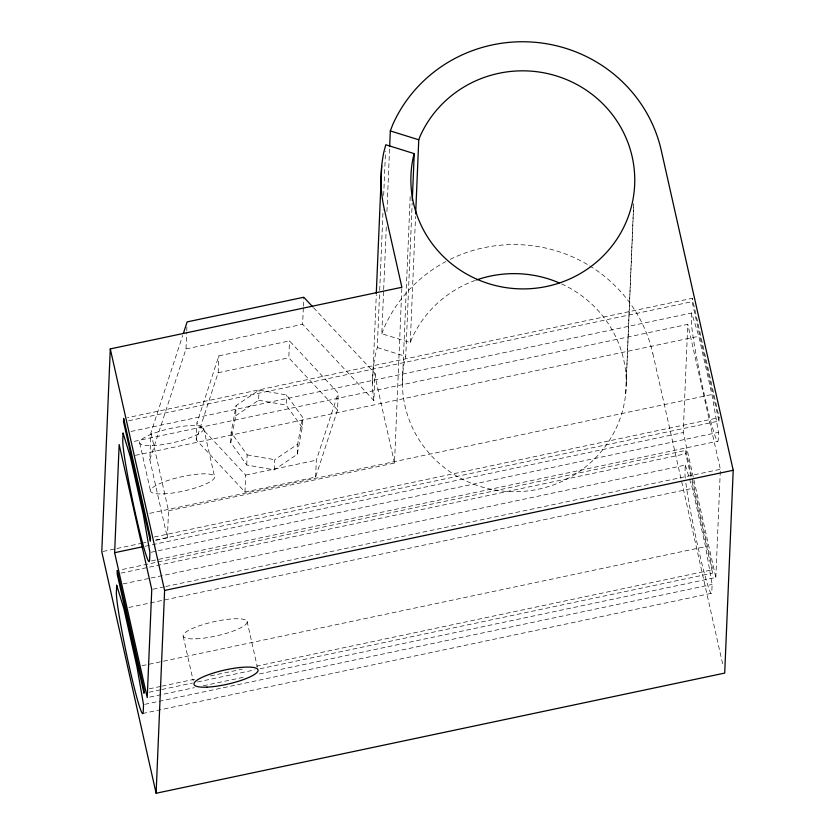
<?xml version="1.0" encoding="UTF-8"?>
<svg xmlns="http://www.w3.org/2000/svg" width="835" height="835" viewBox="0 0 835 835"><rect width="100%" height="100%" fill="white"/><g stroke="black" fill="none" stroke-linecap="round" stroke-linejoin="round"><path stroke-width="0.63" stroke-dasharray="4.17 3.13" d="M156.041 540.245L167.397 537.844L149.82 459.699L150.958 432.655L182.708 335.43M167.397 537.844L168.534 510.801L150.958 432.655M149.82 459.699L185.996 348.936L186.706 332.194M186.758 330.911L186.915 327.049M196.225 439.847L196.935 422.938L218.853 355.846L289.505 340.91L338.248 393.076L337.538 409.975L315.62 477.077L244.968 492.013L196.225 439.847L218.144 372.744L218.853 355.846M230.742 442.602L231.159 432.457L236.086 405.633L259.048 390.102L286.603 394.955L302.604 417.364L302.176 427.499L297.25 454.323L274.287 469.865L246.732 465.001L230.742 442.602L235.668 415.778L236.086 405.633M244.968 492.013L245.678 475.115L196.935 422.938M246.732 465.001L247.16 454.866L231.159 432.457M235.668 415.778L258.631 400.236L259.048 390.102M274.287 469.865L274.715 459.72L297.677 444.189L302.604 417.364M302.176 427.499L286.175 405.1L286.603 394.955M337.538 409.975L288.795 357.808L289.505 340.91M297.25 454.323L297.677 444.189M313.563 307.729L375.009 373.495L373.871 400.529L302.635 324.293L303.335 307.551M303.397 306.257L303.773 297.25M315.62 477.077L316.329 460.179L338.248 393.076M372.514 383.234L376.303 294.692M373.871 400.529L373.391 397.669A141.783 138.088 2.4 0 1 375.426 354.51L377.295 347.569L379.633 291.666M379.685 290.371L383.067 209.762M383.672 195.463L385.519 151.26M475.355 280.362A111.953 109.03 2.4 0 0 411.759 338.728L410.267 342.601L381.814 333.729L383.609 290.82M383.672 289.526L386.281 227.12M386.939 211.526L389.611 147.816M168.534 510.801L394.506 463.049L401.823 288.586M402.366 383.119L410.215 195.912M561.569 283.921A111.953 109.03 2.4 0 1 619.142 421.122A111.953 109.03 2.4 0 1 483.298 487.379A111.953 109.03 2.4 0 1 404.672 360.438L405.737 356.441L412.166 203.041M410.267 342.601L415.548 216.495M625.707 393.619L633.661 203.813M626.25 382.221L633.713 204.116M259.424 673.908L715.835 577.455L683.239 432.53L687.769 324.366L131.92 441.84M151.104 577.987L685.284 465.085L684.982 472.359A62.688 3.601 78.1 0 0 685.284 478.069M690.9 476.618L685.754 453.77L685.9 450.389L119.854 570.013M691.662 312.989L691.349 320.254A62.688 3.601 78.1 0 0 704.176 394.12A62.688 3.601 78.1 0 0 718.194 439.607L718.497 432.332L711.931 394.517L698.832 336.265L691.662 312.989L130.709 431.538M155.477 540.099L718.977 421.007L692.131 301.665L692.278 298.283L127.504 417.646M685.284 465.085L692.455 488.371L705.565 546.622L712.13 584.437L711.817 591.702A62.688 3.601 78.1 0 1 700.44 557.603A62.688 3.601 78.1 0 1 685.775 482.338M260.019 668.762L712.599 573.113L712.746 569.731L685.9 450.389M718.977 421.007L719.112 417.636L692.278 298.283M715.835 577.455L720.365 469.291L687.769 324.366M381.814 333.729L384.413 327.017A141.783 138.088 2.4 0 1 445.848 261.574M185.996 348.936L302.635 324.293M218.144 372.744L288.795 357.808M128.632 420.756L692.131 301.665M135.333 455.357L698.832 336.265M245.678 475.115L316.329 460.179M149.705 513.337L711.931 394.517M154.339 536.989L719.112 417.636M103.049 551.444L115.668 548.783M116.931 548.511L142.159 543.178M143.422 542.907L145.948 542.374M145.238 546.236L683.239 432.53M151.177 552.238L718.497 432.332M151.532 560.87L717.589 441.245M120.981 573.123L685.754 453.77M123.058 583.916L149.83 578.258M153.035 589.186L164.516 586.765M165.789 586.494L720.365 469.291M128.955 607.462L692.455 488.371M142.065 665.714L705.565 546.622M149.246 688.823L160.717 686.401M161.99 686.13L195.139 679.126M210.441 675.891L242.307 669.159M256.335 666.194L712.746 569.731M149.1 692.205L160.571 689.783M161.844 689.512L192.447 683.04M197.551 681.965L254.915 669.847M149.778 697.079L194.398 687.654M203.322 685.765L245.396 676.872M144.799 704.333L712.13 584.437M142.608 713.518L711.211 593.351M258.631 400.236L286.175 405.1M247.16 454.866L274.715 459.72M377.295 347.569L405.737 356.441M692.038 481.701L712.599 573.113M652.813 353.393L723.287 666.737M394.506 463.049L376.94 384.904L375.009 373.495M203.615 428.084L214.48 476.388M247.066 621.313L257.368 667.071M139.748 443.114L150.613 491.429M183.209 636.343L193.219 680.838M450.232 259.33A141.783 138.088 2.4 0 1 588.654 265.248M589.708 265.885A141.783 138.088 2.4 0 1 652.772 353.393M196.037 638.827A32.836 7.202 -12.7 0 0 247.003 622.868A32.836 7.202 -12.7 0 0 202.383 624.789A32.836 7.202 -12.7 0 0 196.037 638.827M152.575 445.598A32.836 7.202 -12.7 0 0 203.552 429.639A32.836 7.202 -12.7 0 0 158.921 431.559A32.836 7.202 -12.7 0 0 152.575 445.598M163.441 493.902A32.836 7.202 -12.7 0 0 214.418 477.944A32.836 7.202 -12.7 0 0 169.787 479.874A32.836 7.202 -12.7 0 0 163.441 493.902"/><path stroke-width="1.25" d="M412.281 200.431L414.243 153.64L385.791 144.768L383.933 151.709A141.793 138.099 2.4 0 0 384.309 209.136L401.875 287.282L110.293 348.905L101.786 551.716L156.114 793.25L724.707 673.083L733.213 470.272L661.31 150.592A141.793 138.099 2.4 0 0 536.728 42.449A141.793 138.099 2.4 0 0 392.909 124.206L390.31 130.918L389.663 146.522M114.635 552.697L119.165 444.533L151.761 589.458L147.231 697.622L114.635 552.697L142.681 546.768M156.114 793.25L164.61 590.449L110.293 348.905M376.282 293.534L381.699 165.988M415.653 213.896L418.763 139.789L420.255 135.928A111.953 109.03 2.4 0 1 608.11 109.437A111.953 109.03 2.4 0 1 550.578 285.56A111.953 109.03 2.4 0 1 413.168 157.638L414.243 153.64M183.512 332.977L187.134 321.892L303.773 297.25L312.676 306.779M164.61 590.449L733.213 470.272M390.31 130.918L418.763 139.789M476.587 279.923A111.953 109.03 2.4 0 1 559.189 282.877M116.681 585.262L116.378 592.526A62.688 3.601 78.1 0 0 129.206 666.393A62.688 3.601 78.1 0 0 143.223 711.879L143.526 704.604L136.961 666.789L123.862 608.538L116.681 585.262M117.297 570.555L117.161 573.937L143.996 693.28L144.142 689.908L117.297 570.555M123.058 433.156L122.755 440.421A62.688 3.601 78.1 0 0 135.583 514.297A62.688 3.601 78.1 0 0 149.601 559.774L149.903 552.499L143.338 514.694L130.229 456.432L123.058 433.156M123.674 418.45L123.538 421.832L150.373 541.184L150.519 537.803L123.674 418.45M206.903 687.142A32.836 7.202 -12.7 0 0 257.869 671.173A32.836 7.202 -12.7 0 0 213.249 673.104A32.836 7.202 -12.7 0 0 206.903 687.142"/></g></svg>
